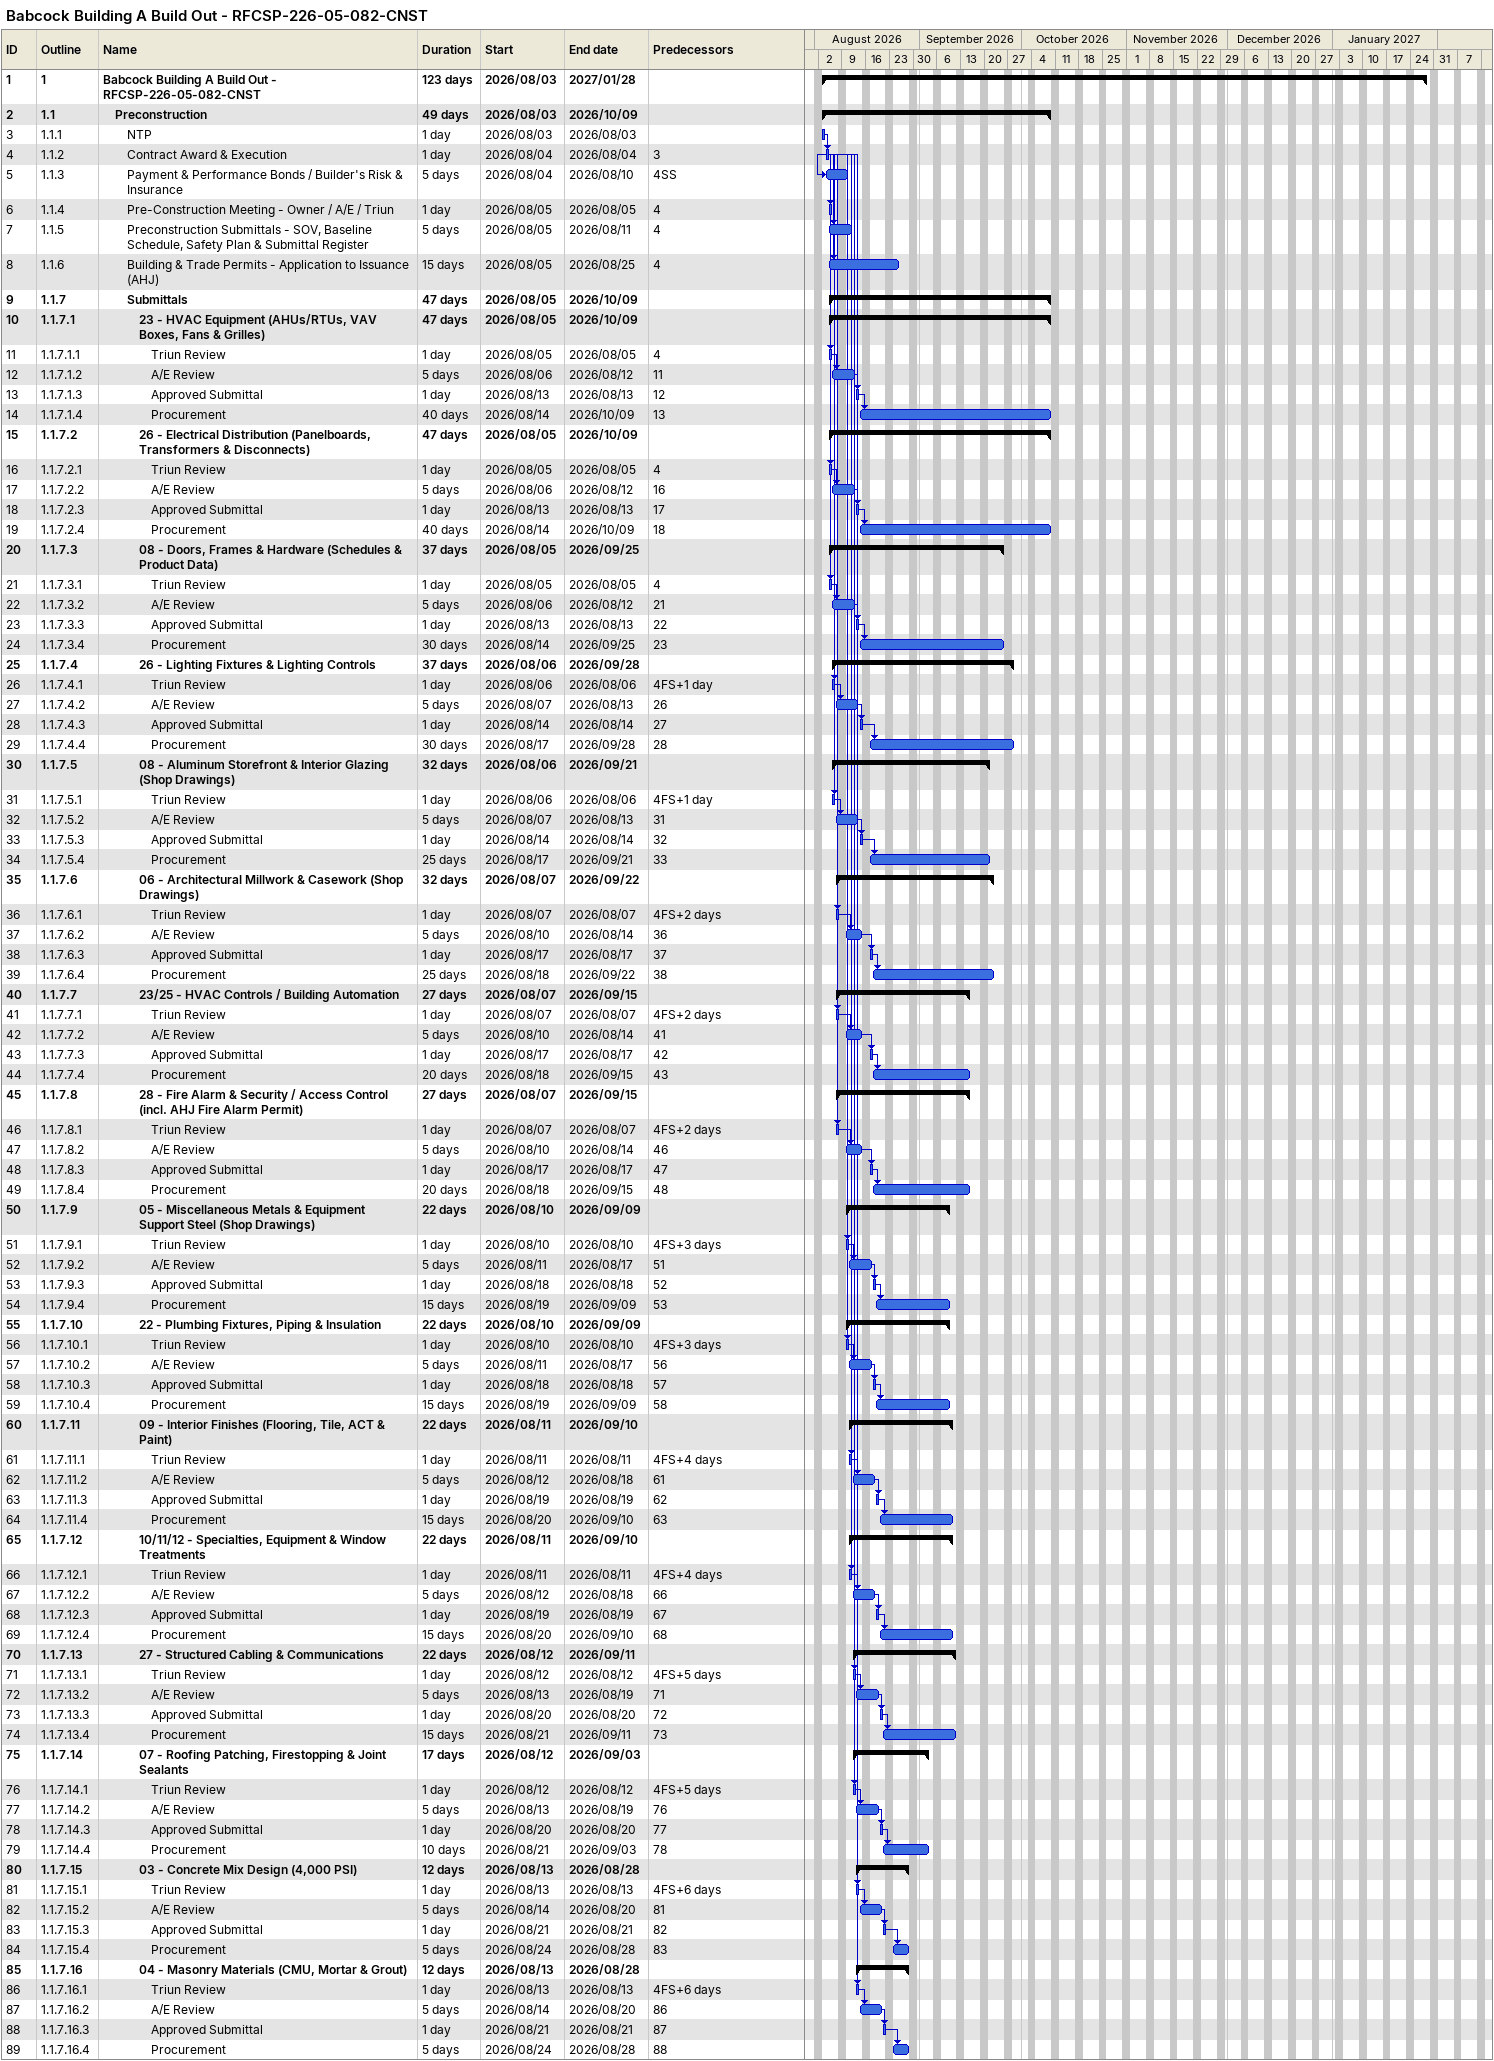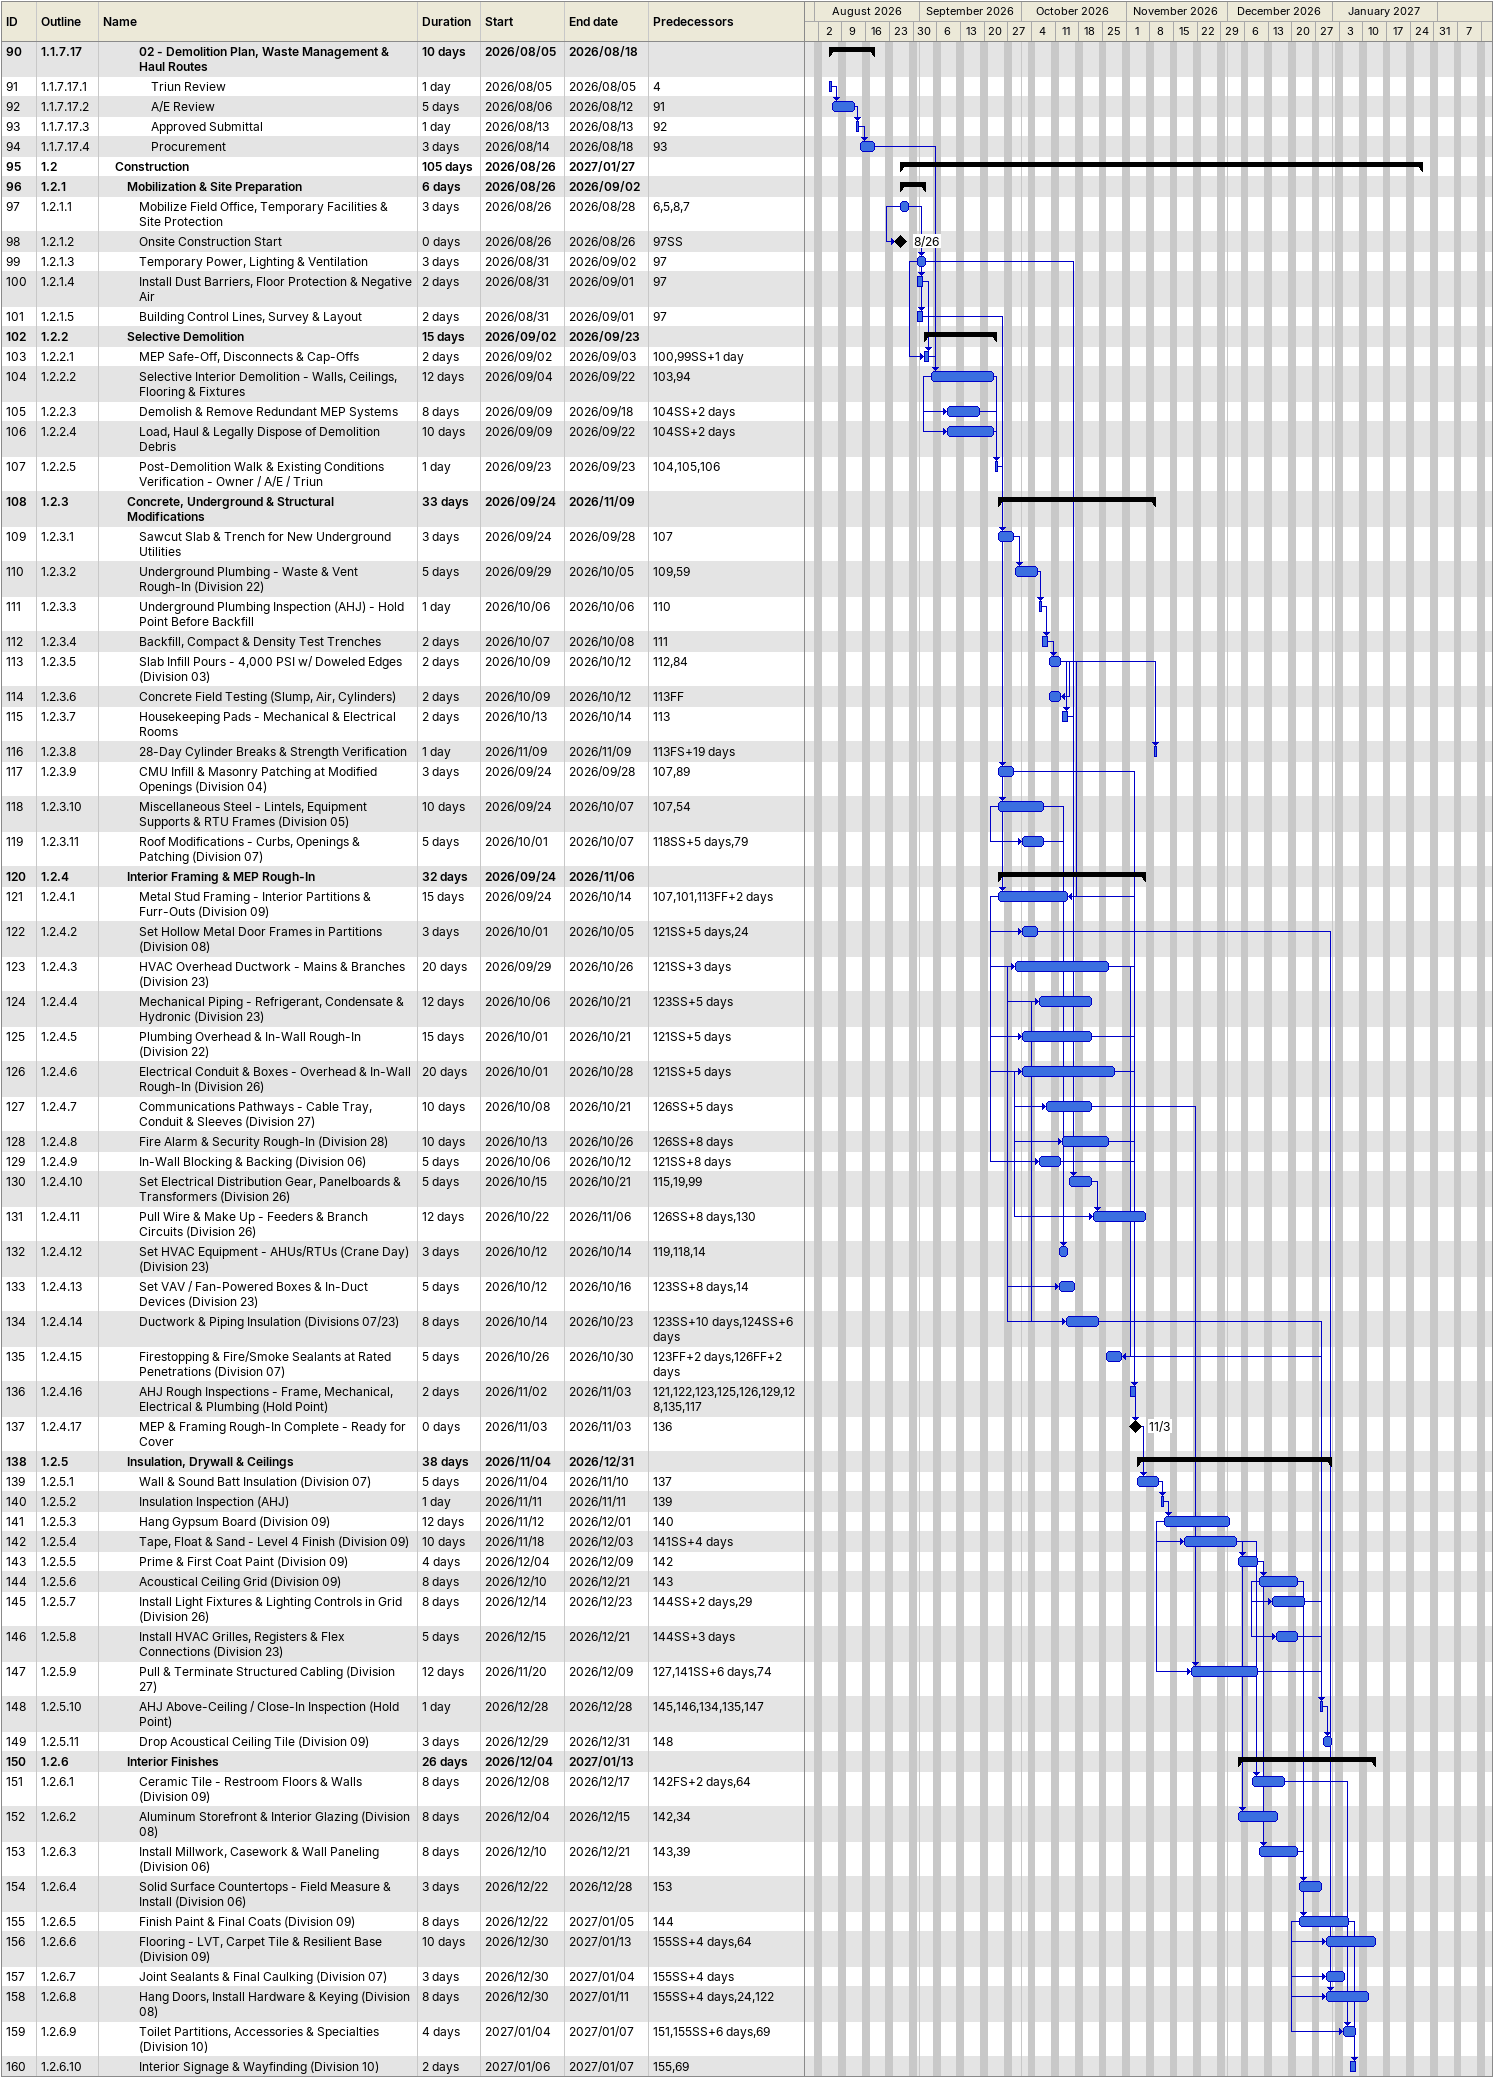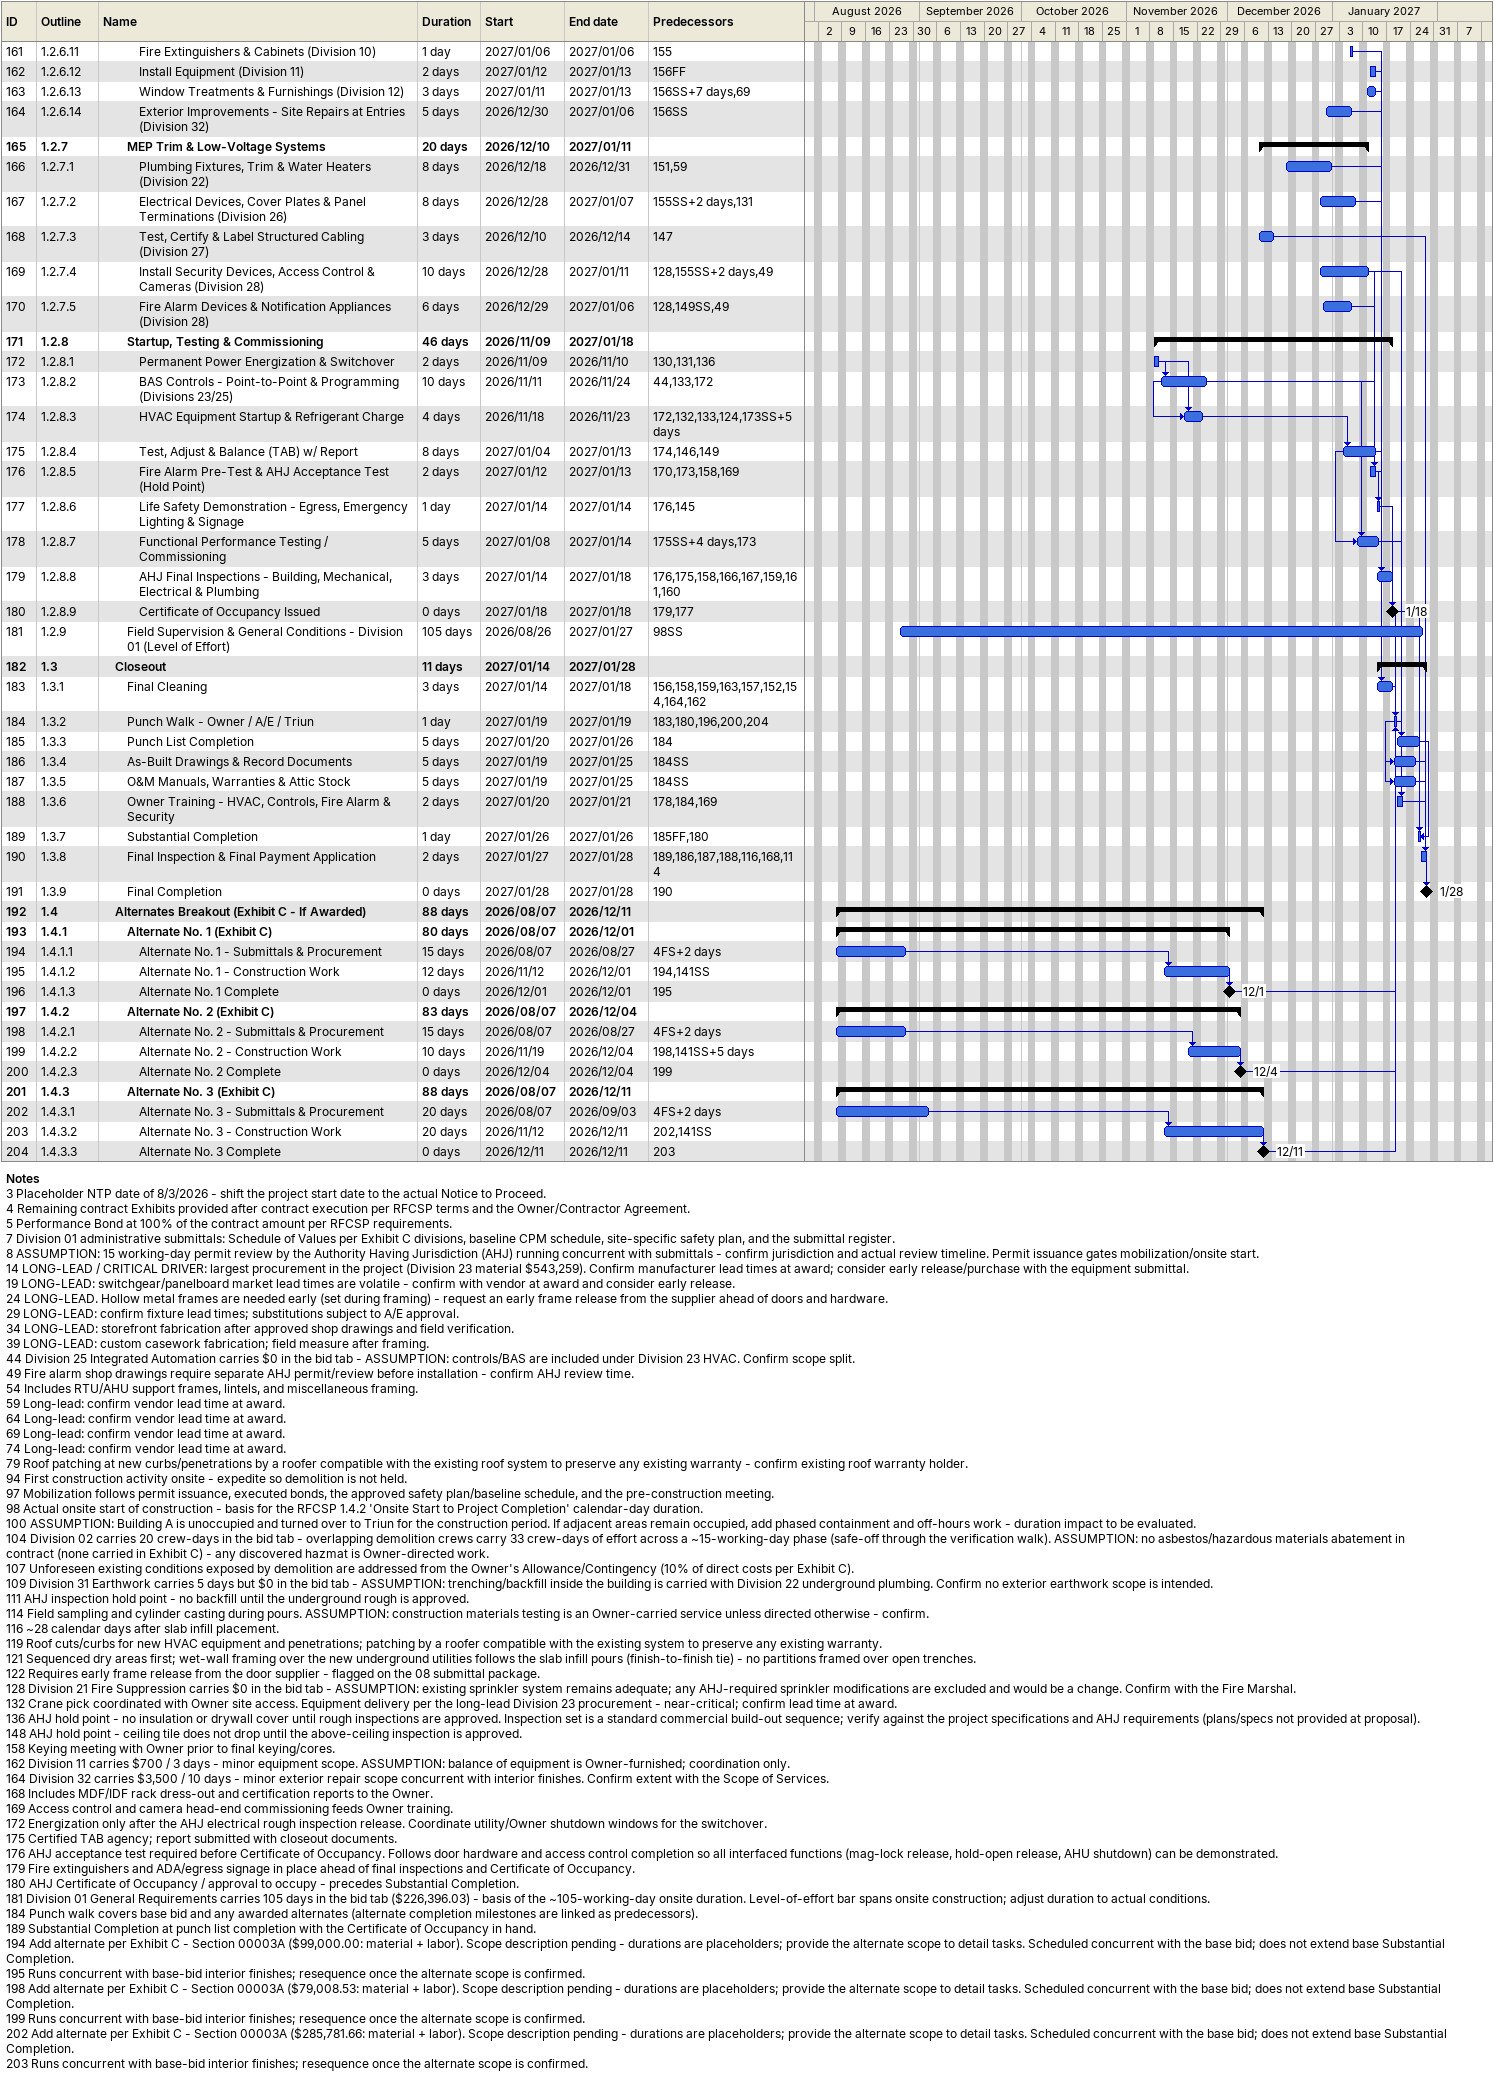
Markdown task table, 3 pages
Babcock Building A Build Out - RFCSP-226-05-082-CNST

| ID | WBS | Task | Duration | Start | Finish | Predecessors |
|---|---|---|---|---|---|---|
| 1 | 1 | **Babcock Building A Build Out - RFCSP-226-05-082-CNST** | 123d | 2026-08-03 | 2027-01-28 |  |
| 2 | 1.1 | **Preconstruction** | 49d | 2026-08-03 | 2026-10-09 |  |
| 3 | 1.1.1 | NTP | 1d | 2026-08-03 | 2026-08-03 |  |
| 4 | 1.1.2 | Contract Award & Execution | 1d | 2026-08-04 | 2026-08-04 | 3 |
| 5 | 1.1.3 | Payment & Performance Bonds / Builder's Risk & Insurance | 5d | 2026-08-04 | 2026-08-10 | 4SS |
| 6 | 1.1.4 | Pre-Construction Meeting - Owner / A/E / Triun | 1d | 2026-08-05 | 2026-08-05 | 4 |
| 7 | 1.1.5 | Preconstruction Submittals - SOV, Baseline Schedule, Safety Plan & Submittal Register | 5d | 2026-08-05 | 2026-08-11 | 4 |
| 8 | 1.1.6 | Building & Trade Permits - Application to Issuance (AHJ) | 15d | 2026-08-05 | 2026-08-25 | 4 |
| 9 | 1.1.7 | **Submittals** | 47d | 2026-08-05 | 2026-10-09 |  |
| 10 | 1.1.7.1 | **23 - HVAC Equipment (AHUs/RTUs, VAV Boxes, Fans & Grilles)** | 47d | 2026-08-05 | 2026-10-09 |  |
| 11 | 1.1.7.1.1 | Triun Review | 1d | 2026-08-05 | 2026-08-05 | 4 |
| 12 | 1.1.7.1.2 | A/E Review | 5d | 2026-08-06 | 2026-08-12 | 11 |
| 13 | 1.1.7.1.3 | Approved Submittal | 1d | 2026-08-13 | 2026-08-13 | 12 |
| 14 | 1.1.7.1.4 | Procurement | 40d | 2026-08-14 | 2026-10-09 | 13 |
| 15 | 1.1.7.2 | **26 - Electrical Distribution (Panelboards, Transformers & Disconnects)** | 47d | 2026-08-05 | 2026-10-09 |  |
| 16 | 1.1.7.2.1 | Triun Review | 1d | 2026-08-05 | 2026-08-05 | 4 |
| 17 | 1.1.7.2.2 | A/E Review | 5d | 2026-08-06 | 2026-08-12 | 16 |
| 18 | 1.1.7.2.3 | Approved Submittal | 1d | 2026-08-13 | 2026-08-13 | 17 |
| 19 | 1.1.7.2.4 | Procurement | 40d | 2026-08-14 | 2026-10-09 | 18 |
| 20 | 1.1.7.3 | **08 - Doors, Frames & Hardware (Schedules & Product Data)** | 37d | 2026-08-05 | 2026-09-25 |  |
| 21 | 1.1.7.3.1 | Triun Review | 1d | 2026-08-05 | 2026-08-05 | 4 |
| 22 | 1.1.7.3.2 | A/E Review | 5d | 2026-08-06 | 2026-08-12 | 21 |
| 23 | 1.1.7.3.3 | Approved Submittal | 1d | 2026-08-13 | 2026-08-13 | 22 |
| 24 | 1.1.7.3.4 | Procurement | 30d | 2026-08-14 | 2026-09-25 | 23 |
| 25 | 1.1.7.4 | **26 - Lighting Fixtures & Lighting Controls** | 37d | 2026-08-06 | 2026-09-28 |  |
| 26 | 1.1.7.4.1 | Triun Review | 1d | 2026-08-06 | 2026-08-06 | 4FS+1d |
| 27 | 1.1.7.4.2 | A/E Review | 5d | 2026-08-07 | 2026-08-13 | 26 |
| 28 | 1.1.7.4.3 | Approved Submittal | 1d | 2026-08-14 | 2026-08-14 | 27 |
| 29 | 1.1.7.4.4 | Procurement | 30d | 2026-08-17 | 2026-09-28 | 28 |
| 30 | 1.1.7.5 | **08 - Aluminum Storefront & Interior Glazing (Shop Drawings)** | 32d | 2026-08-06 | 2026-09-21 |  |
| 31 | 1.1.7.5.1 | Triun Review | 1d | 2026-08-06 | 2026-08-06 | 4FS+1d |
| 32 | 1.1.7.5.2 | A/E Review | 5d | 2026-08-07 | 2026-08-13 | 31 |
| 33 | 1.1.7.5.3 | Approved Submittal | 1d | 2026-08-14 | 2026-08-14 | 32 |
| 34 | 1.1.7.5.4 | Procurement | 25d | 2026-08-17 | 2026-09-21 | 33 |
| 35 | 1.1.7.6 | **06 - Architectural Millwork & Casework (Shop Drawings)** | 32d | 2026-08-07 | 2026-09-22 |  |
| 36 | 1.1.7.6.1 | Triun Review | 1d | 2026-08-07 | 2026-08-07 | 4FS+2d |
| 37 | 1.1.7.6.2 | A/E Review | 5d | 2026-08-10 | 2026-08-14 | 36 |
| 38 | 1.1.7.6.3 | Approved Submittal | 1d | 2026-08-17 | 2026-08-17 | 37 |
| 39 | 1.1.7.6.4 | Procurement | 25d | 2026-08-18 | 2026-09-22 | 38 |
| 40 | 1.1.7.7 | **23/25 - HVAC Controls / Building Automation** | 27d | 2026-08-07 | 2026-09-15 |  |
| 41 | 1.1.7.7.1 | Triun Review | 1d | 2026-08-07 | 2026-08-07 | 4FS+2d |
| 42 | 1.1.7.7.2 | A/E Review | 5d | 2026-08-10 | 2026-08-14 | 41 |
| 43 | 1.1.7.7.3 | Approved Submittal | 1d | 2026-08-17 | 2026-08-17 | 42 |
| 44 | 1.1.7.7.4 | Procurement | 20d | 2026-08-18 | 2026-09-15 | 43 |
| 45 | 1.1.7.8 | **28 - Fire Alarm & Security / Access Control (incl. AHJ Fire Alarm Permit)** | 27d | 2026-08-07 | 2026-09-15 |  |
| 46 | 1.1.7.8.1 | Triun Review | 1d | 2026-08-07 | 2026-08-07 | 4FS+2d |
| 47 | 1.1.7.8.2 | A/E Review | 5d | 2026-08-10 | 2026-08-14 | 46 |
| 48 | 1.1.7.8.3 | Approved Submittal | 1d | 2026-08-17 | 2026-08-17 | 47 |
| 49 | 1.1.7.8.4 | Procurement | 20d | 2026-08-18 | 2026-09-15 | 48 |
| 50 | 1.1.7.9 | **05 - Miscellaneous Metals & Equipment Support Steel (Shop Drawings)** | 22d | 2026-08-10 | 2026-09-09 |  |
| 51 | 1.1.7.9.1 | Triun Review | 1d | 2026-08-10 | 2026-08-10 | 4FS+3d |
| 52 | 1.1.7.9.2 | A/E Review | 5d | 2026-08-11 | 2026-08-17 | 51 |
| 53 | 1.1.7.9.3 | Approved Submittal | 1d | 2026-08-18 | 2026-08-18 | 52 |
| 54 | 1.1.7.9.4 | Procurement | 15d | 2026-08-19 | 2026-09-09 | 53 |
| 55 | 1.1.7.10 | **22 - Plumbing Fixtures, Piping & Insulation** | 22d | 2026-08-10 | 2026-09-09 |  |
| 56 | 1.1.7.10.1 | Triun Review | 1d | 2026-08-10 | 2026-08-10 | 4FS+3d |
| 57 | 1.1.7.10.2 | A/E Review | 5d | 2026-08-11 | 2026-08-17 | 56 |
| 58 | 1.1.7.10.3 | Approved Submittal | 1d | 2026-08-18 | 2026-08-18 | 57 |
| 59 | 1.1.7.10.4 | Procurement | 15d | 2026-08-19 | 2026-09-09 | 58 |
| 60 | 1.1.7.11 | **09 - Interior Finishes (Flooring, Tile, ACT & Paint)** | 22d | 2026-08-11 | 2026-09-10 |  |
| 61 | 1.1.7.11.1 | Triun Review | 1d | 2026-08-11 | 2026-08-11 | 4FS+4d |
| 62 | 1.1.7.11.2 | A/E Review | 5d | 2026-08-12 | 2026-08-18 | 61 |
| 63 | 1.1.7.11.3 | Approved Submittal | 1d | 2026-08-19 | 2026-08-19 | 62 |
| 64 | 1.1.7.11.4 | Procurement | 15d | 2026-08-20 | 2026-09-10 | 63 |
| 65 | 1.1.7.12 | **10/11/12 - Specialties, Equipment & Window Treatments** | 22d | 2026-08-11 | 2026-09-10 |  |
| 66 | 1.1.7.12.1 | Triun Review | 1d | 2026-08-11 | 2026-08-11 | 4FS+4d |
| 67 | 1.1.7.12.2 | A/E Review | 5d | 2026-08-12 | 2026-08-18 | 66 |
| 68 | 1.1.7.12.3 | Approved Submittal | 1d | 2026-08-19 | 2026-08-19 | 67 |
| 69 | 1.1.7.12.4 | Procurement | 15d | 2026-08-20 | 2026-09-10 | 68 |
| 70 | 1.1.7.13 | **27 - Structured Cabling & Communications** | 22d | 2026-08-12 | 2026-09-11 |  |
| 71 | 1.1.7.13.1 | Triun Review | 1d | 2026-08-12 | 2026-08-12 | 4FS+5d |
| 72 | 1.1.7.13.2 | A/E Review | 5d | 2026-08-13 | 2026-08-19 | 71 |
| 73 | 1.1.7.13.3 | Approved Submittal | 1d | 2026-08-20 | 2026-08-20 | 72 |
| 74 | 1.1.7.13.4 | Procurement | 15d | 2026-08-21 | 2026-09-11 | 73 |
| 75 | 1.1.7.14 | **07 - Roofing Patching, Firestopping & Joint Sealants** | 17d | 2026-08-12 | 2026-09-03 |  |
| 76 | 1.1.7.14.1 | Triun Review | 1d | 2026-08-12 | 2026-08-12 | 4FS+5d |
| 77 | 1.1.7.14.2 | A/E Review | 5d | 2026-08-13 | 2026-08-19 | 76 |
| 78 | 1.1.7.14.3 | Approved Submittal | 1d | 2026-08-20 | 2026-08-20 | 77 |
| 79 | 1.1.7.14.4 | Procurement | 10d | 2026-08-21 | 2026-09-03 | 78 |
| 80 | 1.1.7.15 | **03 - Concrete Mix Design (4,000 PSI)** | 12d | 2026-08-13 | 2026-08-28 |  |
| 81 | 1.1.7.15.1 | Triun Review | 1d | 2026-08-13 | 2026-08-13 | 4FS+6d |
| 82 | 1.1.7.15.2 | A/E Review | 5d | 2026-08-14 | 2026-08-20 | 81 |
| 83 | 1.1.7.15.3 | Approved Submittal | 1d | 2026-08-21 | 2026-08-21 | 82 |
| 84 | 1.1.7.15.4 | Procurement | 5d | 2026-08-24 | 2026-08-28 | 83 |
| 85 | 1.1.7.16 | **04 - Masonry Materials (CMU, Mortar & Grout)** | 12d | 2026-08-13 | 2026-08-28 |  |
| 86 | 1.1.7.16.1 | Triun Review | 1d | 2026-08-13 | 2026-08-13 | 4FS+6d |
| 87 | 1.1.7.16.2 | A/E Review | 5d | 2026-08-14 | 2026-08-20 | 86 |
| 88 | 1.1.7.16.3 | Approved Submittal | 1d | 2026-08-21 | 2026-08-21 | 87 |
| 89 | 1.1.7.16.4 | Procurement | 5d | 2026-08-24 | 2026-08-28 | 88 |
| 90 | 1.1.7.17 | **02 - Demolition Plan, Waste Management & Haul Routes** | 10d | 2026-08-05 | 2026-08-18 |  |
| 91 | 1.1.7.17.1 | Triun Review | 1d | 2026-08-05 | 2026-08-05 | 4 |
| 92 | 1.1.7.17.2 | A/E Review | 5d | 2026-08-06 | 2026-08-12 | 91 |
| 93 | 1.1.7.17.3 | Approved Submittal | 1d | 2026-08-13 | 2026-08-13 | 92 |
| 94 | 1.1.7.17.4 | Procurement | 3d | 2026-08-14 | 2026-08-18 | 93 |
| 95 | 1.2 | **Construction** | 105d | 2026-08-26 | 2027-01-27 |  |
| 96 | 1.2.1 | **Mobilization & Site Preparation** | 6d | 2026-08-26 | 2026-09-02 |  |
| 97 | 1.2.1.1 | Mobilize Field Office, Temporary Facilities & Site Protection | 3d | 2026-08-26 | 2026-08-28 | 6, 5, 8, 7 |
| 98 | 1.2.1.2 | Onsite Construction Start | 0d | 2026-08-26 | 2026-08-26 | 97SS |
| 99 | 1.2.1.3 | Temporary Power, Lighting & Ventilation | 3d | 2026-08-31 | 2026-09-02 | 97 |
| 100 | 1.2.1.4 | Install Dust Barriers, Floor Protection & Negative Air | 2d | 2026-08-31 | 2026-09-01 | 97 |
| 101 | 1.2.1.5 | Building Control Lines, Survey & Layout | 2d | 2026-08-31 | 2026-09-01 | 97 |
| 102 | 1.2.2 | **Selective Demolition** | 15d | 2026-09-02 | 2026-09-23 |  |
| 103 | 1.2.2.1 | MEP Safe-Off, Disconnects & Cap-Offs | 2d | 2026-09-02 | 2026-09-03 | 100, 99SS+1d |
| 104 | 1.2.2.2 | Selective Interior Demolition - Walls, Ceilings, Flooring & Fixtures | 12d | 2026-09-04 | 2026-09-22 | 103, 94 |
| 105 | 1.2.2.3 | Demolish & Remove Redundant MEP Systems | 8d | 2026-09-09 | 2026-09-18 | 104SS+2d |
| 106 | 1.2.2.4 | Load, Haul & Legally Dispose of Demolition Debris | 10d | 2026-09-09 | 2026-09-22 | 104SS+2d |
| 107 | 1.2.2.5 | Post-Demolition Walk & Existing Conditions Verification - Owner / A/E / Triun | 1d | 2026-09-23 | 2026-09-23 | 104, 105, 106 |
| 108 | 1.2.3 | **Concrete, Underground & Structural Modifications** | 33d | 2026-09-24 | 2026-11-09 |  |
| 109 | 1.2.3.1 | Sawcut Slab & Trench for New Underground Utilities | 3d | 2026-09-24 | 2026-09-28 | 107 |
| 110 | 1.2.3.2 | Underground Plumbing - Waste & Vent Rough-In (Division 22) | 5d | 2026-09-29 | 2026-10-05 | 109, 59 |
| 111 | 1.2.3.3 | Underground Plumbing Inspection (AHJ) - Hold Point Before Backfill | 1d | 2026-10-06 | 2026-10-06 | 110 |
| 112 | 1.2.3.4 | Backfill, Compact & Density Test Trenches | 2d | 2026-10-07 | 2026-10-08 | 111 |
| 113 | 1.2.3.5 | Slab Infill Pours - 4,000 PSI w/ Doweled Edges (Division 03) | 2d | 2026-10-09 | 2026-10-12 | 112, 84 |
| 114 | 1.2.3.6 | Concrete Field Testing (Slump, Air, Cylinders) | 2d | 2026-10-09 | 2026-10-12 | 113FF |
| 115 | 1.2.3.7 | Housekeeping Pads - Mechanical & Electrical Rooms | 2d | 2026-10-13 | 2026-10-14 | 113 |
| 116 | 1.2.3.8 | 28-Day Cylinder Breaks & Strength Verification | 1d | 2026-11-09 | 2026-11-09 | 113FS+19d |
| 117 | 1.2.3.9 | CMU Infill & Masonry Patching at Modified Openings (Division 04) | 3d | 2026-09-24 | 2026-09-28 | 107, 89 |
| 118 | 1.2.3.10 | Miscellaneous Steel - Lintels, Equipment Supports & RTU Frames (Division 05) | 10d | 2026-09-24 | 2026-10-07 | 107, 54 |
| 119 | 1.2.3.11 | Roof Modifications - Curbs, Openings & Patching (Division 07) | 5d | 2026-10-01 | 2026-10-07 | 118SS+5d, 79 |
| 120 | 1.2.4 | **Interior Framing & MEP Rough-In** | 32d | 2026-09-24 | 2026-11-06 |  |
| 121 | 1.2.4.1 | Metal Stud Framing - Interior Partitions & Furr-Outs (Division 09) | 15d | 2026-09-24 | 2026-10-14 | 107, 101, 113FF+2d |
| 122 | 1.2.4.2 | Set Hollow Metal Door Frames in Partitions (Division 08) | 3d | 2026-10-01 | 2026-10-05 | 121SS+5d, 24 |
| 123 | 1.2.4.3 | HVAC Overhead Ductwork - Mains & Branches (Division 23) | 20d | 2026-09-29 | 2026-10-26 | 121SS+3d |
| 124 | 1.2.4.4 | Mechanical Piping - Refrigerant, Condensate & Hydronic (Division 23) | 12d | 2026-10-06 | 2026-10-21 | 123SS+5d |
| 125 | 1.2.4.5 | Plumbing Overhead & In-Wall Rough-In (Division 22) | 15d | 2026-10-01 | 2026-10-21 | 121SS+5d |
| 126 | 1.2.4.6 | Electrical Conduit & Boxes - Overhead & In-Wall Rough-In (Division 26) | 20d | 2026-10-01 | 2026-10-28 | 121SS+5d |
| 127 | 1.2.4.7 | Communications Pathways - Cable Tray, Conduit & Sleeves (Division 27) | 10d | 2026-10-08 | 2026-10-21 | 126SS+5d |
| 128 | 1.2.4.8 | Fire Alarm & Security Rough-In (Division 28) | 10d | 2026-10-13 | 2026-10-26 | 126SS+8d |
| 129 | 1.2.4.9 | In-Wall Blocking & Backing (Division 06) | 5d | 2026-10-06 | 2026-10-12 | 121SS+8d |
| 130 | 1.2.4.10 | Set Electrical Distribution Gear, Panelboards & Transformers (Division 26) | 5d | 2026-10-15 | 2026-10-21 | 115, 19, 99 |
| 131 | 1.2.4.11 | Pull Wire & Make Up - Feeders & Branch Circuits (Division 26) | 12d | 2026-10-22 | 2026-11-06 | 126SS+8d, 130 |
| 132 | 1.2.4.12 | Set HVAC Equipment - AHUs/RTUs (Crane Day) (Division 23) | 3d | 2026-10-12 | 2026-10-14 | 119, 118, 14 |
| 133 | 1.2.4.13 | Set VAV / Fan-Powered Boxes & In-Duct Devices (Division 23) | 5d | 2026-10-12 | 2026-10-16 | 123SS+8d, 14 |
| 134 | 1.2.4.14 | Ductwork & Piping Insulation (Divisions 07/23) | 8d | 2026-10-14 | 2026-10-23 | 123SS+10d, 124SS+6d |
| 135 | 1.2.4.15 | Firestopping & Fire/Smoke Sealants at Rated Penetrations (Division 07) | 5d | 2026-10-26 | 2026-10-30 | 123FF+2d, 126FF+2d |
| 136 | 1.2.4.16 | AHJ Rough Inspections - Frame, Mechanical, Electrical & Plumbing (Hold Point) | 2d | 2026-11-02 | 2026-11-03 | 121, 122, 123, 125, 126, 129, 128, 135, 117 |
| 137 | 1.2.4.17 | MEP & Framing Rough-In Complete - Ready for Cover | 0d | 2026-11-03 | 2026-11-03 | 136 |
| 138 | 1.2.5 | **Insulation, Drywall & Ceilings** | 38d | 2026-11-04 | 2026-12-31 |  |
| 139 | 1.2.5.1 | Wall & Sound Batt Insulation (Division 07) | 5d | 2026-11-04 | 2026-11-10 | 137 |
| 140 | 1.2.5.2 | Insulation Inspection (AHJ) | 1d | 2026-11-11 | 2026-11-11 | 139 |
| 141 | 1.2.5.3 | Hang Gypsum Board (Division 09) | 12d | 2026-11-12 | 2026-12-01 | 140 |
| 142 | 1.2.5.4 | Tape, Float & Sand - Level 4 Finish (Division 09) | 10d | 2026-11-18 | 2026-12-03 | 141SS+4d |
| 143 | 1.2.5.5 | Prime & First Coat Paint (Division 09) | 4d | 2026-12-04 | 2026-12-09 | 142 |
| 144 | 1.2.5.6 | Acoustical Ceiling Grid (Division 09) | 8d | 2026-12-10 | 2026-12-21 | 143 |
| 145 | 1.2.5.7 | Install Light Fixtures & Lighting Controls in Grid (Division 26) | 8d | 2026-12-14 | 2026-12-23 | 144SS+2d, 29 |
| 146 | 1.2.5.8 | Install HVAC Grilles, Registers & Flex Connections (Division 23) | 5d | 2026-12-15 | 2026-12-21 | 144SS+3d |
| 147 | 1.2.5.9 | Pull & Terminate Structured Cabling (Division 27) | 12d | 2026-11-20 | 2026-12-09 | 127, 141SS+6d, 74 |
| 148 | 1.2.5.10 | AHJ Above-Ceiling / Close-In Inspection (Hold Point) | 1d | 2026-12-28 | 2026-12-28 | 145, 146, 134, 135, 147 |
| 149 | 1.2.5.11 | Drop Acoustical Ceiling Tile (Division 09) | 3d | 2026-12-29 | 2026-12-31 | 148 |
| 150 | 1.2.6 | **Interior Finishes** | 26d | 2026-12-04 | 2027-01-13 |  |
| 151 | 1.2.6.1 | Ceramic Tile - Restroom Floors & Walls (Division 09) | 8d | 2026-12-08 | 2026-12-17 | 142FS+2d, 64 |
| 152 | 1.2.6.2 | Aluminum Storefront & Interior Glazing (Division 08) | 8d | 2026-12-04 | 2026-12-15 | 142, 34 |
| 153 | 1.2.6.3 | Install Millwork, Casework & Wall Paneling (Division 06) | 8d | 2026-12-10 | 2026-12-21 | 143, 39 |
| 154 | 1.2.6.4 | Solid Surface Countertops - Field Measure & Install (Division 06) | 3d | 2026-12-22 | 2026-12-28 | 153 |
| 155 | 1.2.6.5 | Finish Paint & Final Coats (Division 09) | 8d | 2026-12-22 | 2027-01-05 | 144 |
| 156 | 1.2.6.6 | Flooring - LVT, Carpet Tile & Resilient Base (Division 09) | 10d | 2026-12-30 | 2027-01-13 | 155SS+4d, 64 |
| 157 | 1.2.6.7 | Joint Sealants & Final Caulking (Division 07) | 3d | 2026-12-30 | 2027-01-04 | 155SS+4d |
| 158 | 1.2.6.8 | Hang Doors, Install Hardware & Keying (Division 08) | 8d | 2026-12-30 | 2027-01-11 | 155SS+4d, 24, 122 |
| 159 | 1.2.6.9 | Toilet Partitions, Accessories & Specialties (Division 10) | 4d | 2027-01-04 | 2027-01-07 | 151, 155SS+6d, 69 |
| 160 | 1.2.6.10 | Interior Signage & Wayfinding (Division 10) | 2d | 2027-01-06 | 2027-01-07 | 155, 69 |
| 161 | 1.2.6.11 | Fire Extinguishers & Cabinets (Division 10) | 1d | 2027-01-06 | 2027-01-06 | 155 |
| 162 | 1.2.6.12 | Install Equipment (Division 11) | 2d | 2027-01-12 | 2027-01-13 | 156FF |
| 163 | 1.2.6.13 | Window Treatments & Furnishings (Division 12) | 3d | 2027-01-11 | 2027-01-13 | 156SS+7d, 69 |
| 164 | 1.2.6.14 | Exterior Improvements - Site Repairs at Entries (Division 32) | 5d | 2026-12-30 | 2027-01-06 | 156SS |
| 165 | 1.2.7 | **MEP Trim & Low-Voltage Systems** | 20d | 2026-12-10 | 2027-01-11 |  |
| 166 | 1.2.7.1 | Plumbing Fixtures, Trim & Water Heaters (Division 22) | 8d | 2026-12-18 | 2026-12-31 | 151, 59 |
| 167 | 1.2.7.2 | Electrical Devices, Cover Plates & Panel Terminations (Division 26) | 8d | 2026-12-28 | 2027-01-07 | 155SS+2d, 131 |
| 168 | 1.2.7.3 | Test, Certify & Label Structured Cabling (Division 27) | 3d | 2026-12-10 | 2026-12-14 | 147 |
| 169 | 1.2.7.4 | Install Security Devices, Access Control & Cameras (Division 28) | 10d | 2026-12-28 | 2027-01-11 | 128, 155SS+2d, 49 |
| 170 | 1.2.7.5 | Fire Alarm Devices & Notification Appliances (Division 28) | 6d | 2026-12-29 | 2027-01-06 | 128, 149SS, 49 |
| 171 | 1.2.8 | **Startup, Testing & Commissioning** | 46d | 2026-11-09 | 2027-01-18 |  |
| 172 | 1.2.8.1 | Permanent Power Energization & Switchover | 2d | 2026-11-09 | 2026-11-10 | 130, 131, 136 |
| 173 | 1.2.8.2 | BAS Controls - Point-to-Point & Programming (Divisions 23/25) | 10d | 2026-11-11 | 2026-11-24 | 44, 133, 172 |
| 174 | 1.2.8.3 | HVAC Equipment Startup & Refrigerant Charge | 4d | 2026-11-18 | 2026-11-23 | 172, 132, 133, 124, 173SS+5d |
| 175 | 1.2.8.4 | Test, Adjust & Balance (TAB) w/ Report | 8d | 2027-01-04 | 2027-01-13 | 174, 146, 149 |
| 176 | 1.2.8.5 | Fire Alarm Pre-Test & AHJ Acceptance Test (Hold Point) | 2d | 2027-01-12 | 2027-01-13 | 170, 173, 158, 169 |
| 177 | 1.2.8.6 | Life Safety Demonstration - Egress, Emergency Lighting & Signage | 1d | 2027-01-14 | 2027-01-14 | 176, 145 |
| 178 | 1.2.8.7 | Functional Performance Testing / Commissioning | 5d | 2027-01-08 | 2027-01-14 | 175SS+4d, 173 |
| 179 | 1.2.8.8 | AHJ Final Inspections - Building, Mechanical, Electrical & Plumbing | 3d | 2027-01-14 | 2027-01-18 | 176, 175, 158, 166, 167, 159, 161, 160 |
| 180 | 1.2.8.9 | Certificate of Occupancy Issued | 0d | 2027-01-18 | 2027-01-18 | 179, 177 |
| 181 | 1.2.9 | Field Supervision & General Conditions - Division 01 (Level of Effort) | 105d | 2026-08-26 | 2027-01-27 | 98SS |
| 182 | 1.3 | **Closeout** | 11d | 2027-01-14 | 2027-01-28 |  |
| 183 | 1.3.1 | Final Cleaning | 3d | 2027-01-14 | 2027-01-18 | 156, 158, 159, 163, 157, 152, 154, 164, 162 |
| 184 | 1.3.2 | Punch Walk - Owner / A/E / Triun | 1d | 2027-01-19 | 2027-01-19 | 183, 180, 196, 200, 204 |
| 185 | 1.3.3 | Punch List Completion | 5d | 2027-01-20 | 2027-01-26 | 184 |
| 186 | 1.3.4 | As-Built Drawings & Record Documents | 5d | 2027-01-19 | 2027-01-25 | 184SS |
| 187 | 1.3.5 | O&M Manuals, Warranties & Attic Stock | 5d | 2027-01-19 | 2027-01-25 | 184SS |
| 188 | 1.3.6 | Owner Training - HVAC, Controls, Fire Alarm & Security | 2d | 2027-01-20 | 2027-01-21 | 178, 184, 169 |
| 189 | 1.3.7 | Substantial Completion | 1d | 2027-01-26 | 2027-01-26 | 185FF, 180 |
| 190 | 1.3.8 | Final Inspection & Final Payment Application | 2d | 2027-01-27 | 2027-01-28 | 189, 186, 187, 188, 116, 168, 114 |
| 191 | 1.3.9 | Final Completion | 0d | 2027-01-28 | 2027-01-28 | 190 |
| 192 | 1.4 | **Alternates Breakout (Exhibit C - If Awarded)** | 88d | 2026-08-07 | 2026-12-11 |  |
| 193 | 1.4.1 | **Alternate No. 1 (Exhibit C)** | 80d | 2026-08-07 | 2026-12-01 |  |
| 194 | 1.4.1.1 | Alternate No. 1 - Submittals & Procurement | 15d | 2026-08-07 | 2026-08-27 | 4FS+2d |
| 195 | 1.4.1.2 | Alternate No. 1 - Construction Work | 12d | 2026-11-12 | 2026-12-01 | 194, 141SS |
| 196 | 1.4.1.3 | Alternate No. 1 Complete | 0d | 2026-12-01 | 2026-12-01 | 195 |
| 197 | 1.4.2 | **Alternate No. 2 (Exhibit C)** | 83d | 2026-08-07 | 2026-12-04 |  |
| 198 | 1.4.2.1 | Alternate No. 2 - Submittals & Procurement | 15d | 2026-08-07 | 2026-08-27 | 4FS+2d |
| 199 | 1.4.2.2 | Alternate No. 2 - Construction Work | 10d | 2026-11-19 | 2026-12-04 | 198, 141SS+5d |
| 200 | 1.4.2.3 | Alternate No. 2 Complete | 0d | 2026-12-04 | 2026-12-04 | 199 |
| 201 | 1.4.3 | **Alternate No. 3 (Exhibit C)** | 88d | 2026-08-07 | 2026-12-11 |  |
| 202 | 1.4.3.1 | Alternate No. 3 - Submittals & Procurement | 20d | 2026-08-07 | 2026-09-03 | 4FS+2d |
| 203 | 1.4.3.2 | Alternate No. 3 - Construction Work | 20d | 2026-11-12 | 2026-12-11 | 202, 141SS |
| 204 | 1.4.3.3 | Alternate No. 3 Complete | 0d | 2026-12-11 | 2026-12-11 | 203 |

Notes
- 3: Placeholder NTP date of 8/3/2026 - shift the project start date to the actual Notice to Proceed.
- 4: Remaining contract Exhibits provided after contract execution per RFCSP terms and the Owner/Contractor Agreement.
- 5: Performance Bond at 100% of the contract amount per RFCSP requirements.
- 7: Division 01 administrative submittals: Schedule of Values per Exhibit C divisions, baseline CPM schedule, site-specific safety plan, and the submittal register.
- 8: ASSUMPTION: 15 working-day permit review by the Authority Having Jurisdiction (AHJ) running concurrent with submittals - confirm jurisdiction and actual review timeline. Permit issuance gates mobilization/onsite start.
- 14: LONG-LEAD / CRITICAL DRIVER: largest procurement in the project (Division 23 material $543,259). Confirm manufacturer lead times at award; consider early release/purchase with the equipment submittal.
- 19: LONG-LEAD: switchgear/panelboard market lead times are volatile - confirm with vendor at award and consider early release.
- 24: LONG-LEAD. Hollow metal frames are needed early (set during framing) - request an early frame release from the supplier ahead of doors and hardware.
- 29: LONG-LEAD: confirm fixture lead times; substitutions subject to A/E approval.
- 34: LONG-LEAD: storefront fabrication after approved shop drawings and field verification.
- 39: LONG-LEAD: custom casework fabrication; field measure after framing.
- 44: Division 25 Integrated Automation carries $0 in the bid tab - ASSUMPTION: controls/BAS are included under Division 23 HVAC. Confirm scope split.
- 49: Fire alarm shop drawings require separate AHJ permit/review before installation - confirm AHJ review time.
- 54: Includes RTU/AHU support frames, lintels, and miscellaneous framing.
- 59: Long-lead: confirm vendor lead time at award.
- 64: Long-lead: confirm vendor lead time at award.
- 69: Long-lead: confirm vendor lead time at award.
- 74: Long-lead: confirm vendor lead time at award.
- 79: Roof patching at new curbs/penetrations by a roofer compatible with the existing roof system to preserve any existing warranty - confirm existing roof warranty holder.
- 94: First construction activity onsite - expedite so demolition is not held.
- 97: Mobilization follows permit issuance, executed bonds, the approved safety plan/baseline schedule, and the pre-construction meeting.
- 98: Actual onsite start of construction - basis for the RFCSP 1.4.2 'Onsite Start to Project Completion' calendar-day duration.
- 100: ASSUMPTION: Building A is unoccupied and turned over to Triun for the construction period. If adjacent areas remain occupied, add phased containment and off-hours work - duration impact to be evaluated.
- 104: Division 02 carries 20 crew-days in the bid tab - overlapping demolition crews carry 33 crew-days of effort across a ~15-working-day phase (safe-off through the verification walk). ASSUMPTION: no asbestos/hazardous materials abatement in contract (none carried in Exhibit C) - any discovered hazmat is Owner-directed work.
- 107: Unforeseen existing conditions exposed by demolition are addressed from the Owner's Allowance/Contingency (10% of direct costs per Exhibit C).
- 109: Division 31 Earthwork carries 5 days but $0 in the bid tab - ASSUMPTION: trenching/backfill inside the building is carried with Division 22 underground plumbing. Confirm no exterior earthwork scope is intended.
- 111: AHJ inspection hold point - no backfill until the underground rough is approved.
- 114: Field sampling and cylinder casting during pours. ASSUMPTION: construction materials testing is an Owner-carried service unless directed otherwise - confirm.
- 116: ~28 calendar days after slab infill placement.
- 119: Roof cuts/curbs for new HVAC equipment and penetrations; patching by a roofer compatible with the existing system to preserve any existing warranty.
- 121: Sequenced dry areas first; wet-wall framing over the new underground utilities follows the slab infill pours (finish-to-finish tie) - no partitions framed over open trenches.
- 122: Requires early frame release from the door supplier - flagged on the 08 submittal package.
- 128: Division 21 Fire Suppression carries $0 in the bid tab - ASSUMPTION: existing sprinkler system remains adequate; any AHJ-required sprinkler modifications are excluded and would be a change. Confirm with the Fire Marshal.
- 132: Crane pick coordinated with Owner site access. Equipment delivery per the long-lead Division 23 procurement - near-critical; confirm lead time at award.
- 136: AHJ hold point - no insulation or drywall cover until rough inspections are approved. Inspection set is a standard commercial build-out sequence; verify against the project specifications and AHJ requirements (plans/specs not provided at proposal).
- 148: AHJ hold point - ceiling tile does not drop until the above-ceiling inspection is approved.
- 158: Keying meeting with Owner prior to final keying/cores.
- 162: Division 11 carries $700 / 3 days - minor equipment scope. ASSUMPTION: balance of equipment is Owner-furnished; coordination only.
- 164: Division 32 carries $3,500 / 10 days - minor exterior repair scope concurrent with interior finishes. Confirm extent with the Scope of Services.
- 168: Includes MDF/IDF rack dress-out and certification reports to the Owner.
- 169: Access control and camera head-end commissioning feeds Owner training.
- 172: Energization only after the AHJ electrical rough inspection release. Coordinate utility/Owner shutdown windows for the switchover.
- 175: Certified TAB agency; report submitted with closeout documents.
- 176: AHJ acceptance test required before Certificate of Occupancy. Follows door hardware and access control completion so all interfaced functions (mag-lock release, hold-open release, AHU shutdown) can be demonstrated.
- 179: Fire extinguishers and ADA/egress signage in place ahead of final inspections and Certificate of Occupancy.
- 180: AHJ Certificate of Occupancy / approval to occupy - precedes Substantial Completion.
- 181: Division 01 General Requirements carries 105 days in the bid tab ($226,396.03) - basis of the ~105-working-day onsite duration. Level-of-effort bar spans onsite construction; adjust duration to actual conditions.
- 184: Punch walk covers base bid and any awarded alternates (alternate completion milestones are linked as predecessors).
- 189: Substantial Completion at punch list completion with the Certificate of Occupancy in hand.
- 194: Add alternate per Exhibit C - Section 00003A ($99,000.00: material + labor). Scope description pending - durations are placeholders; provide the alternate scope to detail tasks. Scheduled concurrent with the base bid; does not extend base Substantial Completion.
- 195: Runs concurrent with base-bid interior finishes; resequence once the alternate scope is confirmed.
- 198: Add alternate per Exhibit C - Section 00003A ($79,008.53: material + labor). Scope description pending - durations are placeholders; provide the alternate scope to detail tasks. Scheduled concurrent with the base bid; does not extend base Substantial Completion.
- 199: Runs concurrent with base-bid interior finishes; resequence once the alternate scope is confirmed.
- 202: Add alternate per Exhibit C - Section 00003A ($285,781.66: material + labor). Scope description pending - durations are placeholders; provide the alternate scope to detail tasks. Scheduled concurrent with the base bid; does not extend base Substantial Completion.
- 203: Runs concurrent with base-bid interior finishes; resequence once the alternate scope is confirmed.
